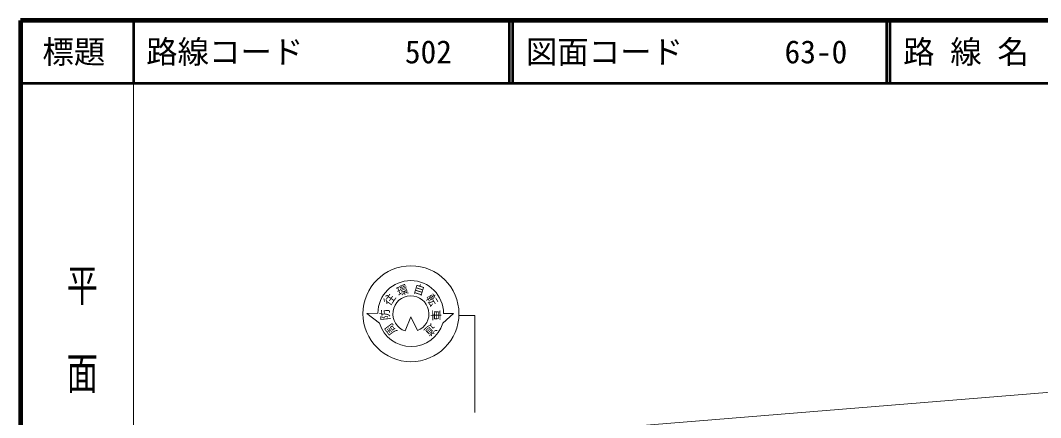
# Model space of a CAD drawing. Units: millimetres, scale not verified. Extents: x 40000 to 680000, y 20000 to 380000.
# Drawn here: x 40000 to 202239, y 316820 to 380000 of the extents above; entities that cross this region are included whole.
import ezdxf
from ezdxf.enums import TextEntityAlignment as Align

# ---------------------------------------------------------------- set-up
doc = ezdxf.new("R2010")
doc.units = ezdxf.units.MM
doc.header["$LTSCALE"] = 1000
for name, color, linetype, lineweight in [('M-STR-HTXT', 7, 'Continuous', 13), ('M-STR-STRC', 7, 'Continuous', 13), ('M-TTL', 2, 'Continuous', 140), ('M-TTL-BAND', 7, 'Continuous', 13), ('M-TTL-LINE', 7, 'Continuous', 50)]:
    doc.layers.add(name, color=color, linetype=linetype, lineweight=lineweight)
doc.layers.add('M-TTL-TXT', color=7, linetype='Continuous')
doc.styles.add('@ＭＳ ゴシック', font='')
doc.styles.add('ＭＳ ゴシック', font='')
doc.styles.get('@ＭＳ ゴシック').set_extended_font_data('@MS Gothic')
doc.styles.get('ＭＳ ゴシック').set_extended_font_data('MS Gothic')

msp = doc.modelspace()

# ---------------------------------------------------------------- linework, layer by layer
at = {"layer": 'M-STR-HTXT'}
msp.add_line((302274, 328877), (68241, 309835), dxfattribs=at)
at = {"layer": 'M-STR-STRC'}
for p, q in [((96842, 333435), (95074, 333395)), ((95074, 333395), (97088, 331830)), ((101195, 330613), (102115, 332871)), ((102115, 332871), (103126, 330659)), ((108853, 333405), (107198, 331859)), ((107284, 333387), (108853, 333405)), ((109780, 333065), (112276, 333065)), ((112276, 333065), (112276, 317613))]:
    msp.add_line(p, q, dxfattribs=at)
msp.add_circle((102106, 333341), 7630, dxfattribs=at)
for centre, radius, start, end in [((102062, 333393), 5222, 359.93402, 179.54548), ((102097, 333326), 2869, 291.1103, 251.6855), ((102139, 333395), 5288, 197.21134, 343.11438)]:
    msp.add_arc(centre, radius, start, end, dxfattribs=at)
at = {"layer": 'M-TTL'}
for p, q in [((40000, 380000), (40000, 20000)), ((680000, 380000), (40000, 380000))]:
    msp.add_line(p, q, dxfattribs=at)
at = {"layer": 'M-TTL-BAND'}
msp.add_line((58000, 370000), (58000, 20000), dxfattribs=at)
at = {"layer": 'M-TTL-LINE'}
for p, q in [((58000, 380000), (58000, 370000)), ((117750, 380000), (117750, 370000)), ((118250, 380000), (118250, 370000)), ((177750, 380000), (177750, 370000)), ((178250, 380000), (178250, 370000)), ((40000, 370000), (680000, 370000))]:
    msp.add_line(p, q, dxfattribs=at)

# ---------------------------------------------------------------- texts
at = {"layer": 'M-STR-STRC', "style": 'ＭＳ ゴシック'}
for s, rotation, p in [('環', 21.654, (100744, 337039)), ('自', 343.073, (103403, 337147)), ('往', 55.223, (98705, 335602)), ('転', 301.116, (105443, 335525)), ('防', 95.752, (98003, 333194)), ('車', 270.636, (106054, 333098)), ('周', 126.992, (98895, 330861)), ('道', 222.601, (105200, 330764))]:
    msp.add_text(s, height=1320, rotation=rotation, dxfattribs=at).set_placement(p, align=Align.MIDDLE_CENTER)
at = {"layer": 'M-TTL-BAND', "style": '@ＭＳ ゴシック', "width": 1.4}
msp.add_text('平  面  図', height=3666, rotation=270, dxfattribs=at).set_placement((49777, 306475), align=Align.MIDDLE_RIGHT)
at = {"layer": 'M-TTL-TXT', "style": 'ＭＳ ゴシック'}
msp.add_text('標題', height=3666, dxfattribs=at).set_placement((48500, 375000), align=Align.MIDDLE_CENTER)
for s, p in [('路線コード', (60000, 375000)), ('502', (101142, 375000)), ('図面コード', (120380, 375000)), ('63-0', (161521, 375000)), ('路 線 名', (180380, 375000))]:
    msp.add_text(s, height=3666, dxfattribs=at).set_placement(p, align=Align.MIDDLE_LEFT)

doc.saveas('drawing.dxf')
